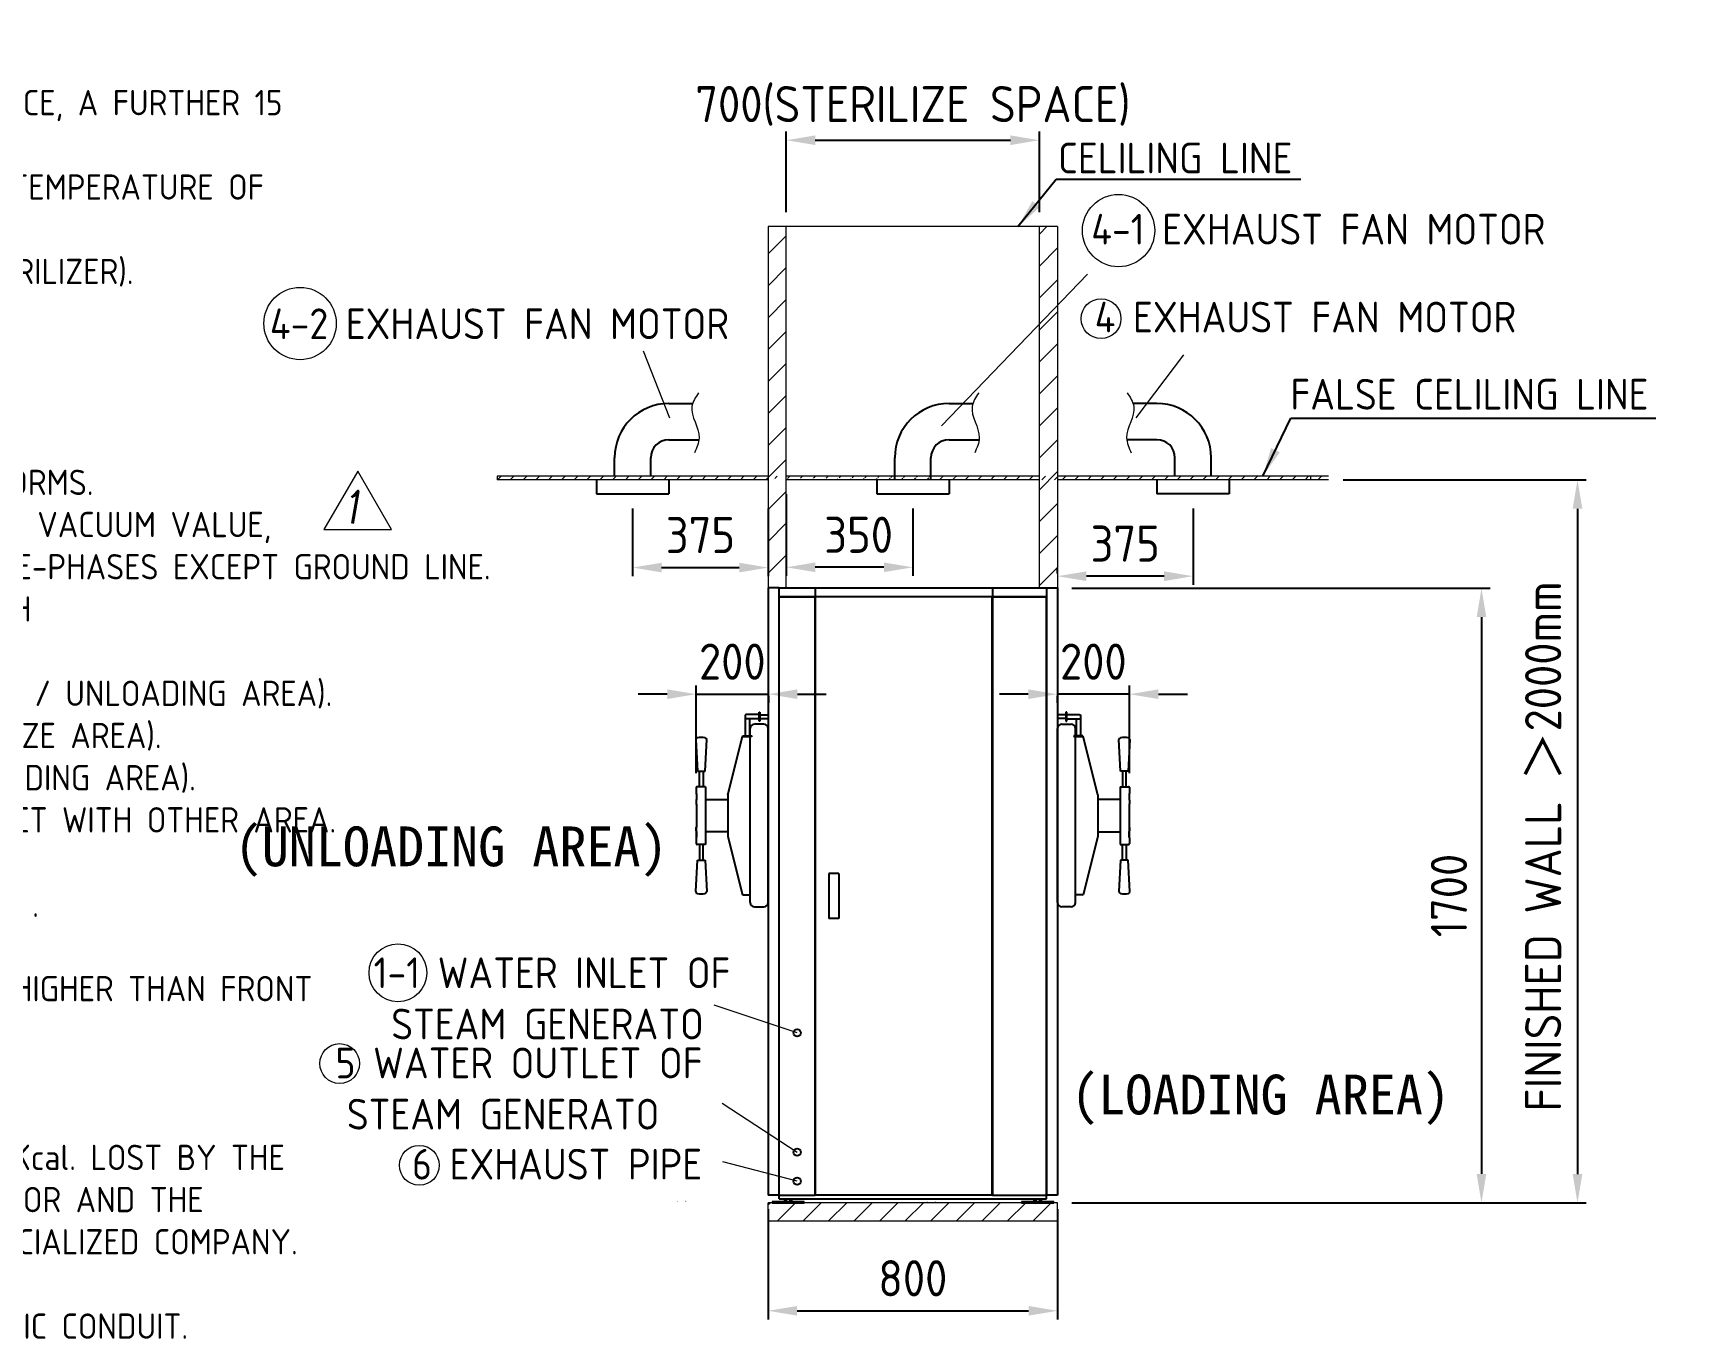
# Model space of a CAD drawing. Header units: millimetres. Extents: x -12618 to 28728, y 520 to 9790.
# Drawn here: x 19136 to 23718, y 2768 to 6377 of the extents above; entities that cross this region are included whole.
import ezdxf

# ---------------------------------------------------------------- set-up
doc = ezdxf.new("R2010")
doc.units = ezdxf.units.MM
doc.header["$MEASUREMENT"] = 0
doc.linetypes.add('HIDDEN', pattern=[9.525, 6.35, -3.175])
doc.layers.get('0').update_dxf_attribs({"lineweight": 25})
for name, color, linetype, lineweight in [('D', 3, 'Continuous', 13), ('F', 7, 'Continuous', 15), ('H', 2, 'HIDDEN', 15), ('S', 4, 'Continuous', 15), ('T', 4, 'Continuous', 15)]:
    doc.layers.add(name, color=color, linetype=linetype, lineweight=lineweight)
doc.styles.get("Standard").update_dxf_attribs({"font": 'KAIU.TTF'})
doc.styles.add('STU25', font='isocp2.shx')
doc.styles.add('Text', font='romans.shx', dxfattribs={"width": 0.8, "oblique": 10})
doc.dimstyles.new('STU25', dxfattribs={"dimscale": 40, "dimtxt": 2.5, "dimasz": 2, "dimexe": 0.6, "dimexo": 1, "dimgap": 1, "dimtad": 1, "dimdsep": 46, "dimtxsty": 'STU25', "dimcen": 2, "dimazin": 2, "dimtfac": 1, "dimtmove": 0, "dimatfit": 3, "dimfxl": 0, "dimtolj": 1, "dimtzin": 0, "dimarcsym": 0})
doc.dimstyles.new('STU25$7', dxfattribs={"dimscale": 40, "dimtxt": 2.5, "dimasz": 2, "dimexe": 1.25, "dimexo": 0.625, "dimgap": 1, "dimtad": 0, "dimdec": 4, "dimdsep": 46, "dimtxsty": 'STU25', "dimcen": 2.5, "dimazin": 2, "dimtfac": 1, "dimtdec": 4, "dimtmove": 0, "dimatfit": 3, "dimfxl": 0, "dimtolj": 1, "dimtzin": 0, "dimarcsym": 0})

# ---------------------------------------------------------------- blocks, each defined once
blk = doc.blocks.new('*D6')
at = {"layer": 'D', "color": 0, "linetype": 'Continuous', "lineweight": -2}
for p, q in [((20793.9, 5062.3), (20793.9, 4874.5)), ((21168.9, 5062.3), (21168.9, 4874.5)), ((20873.9, 4898.5), (21088.9, 4898.5))]:
    blk.add_line(p, q, dxfattribs=at)
at = {"layer": 'D', "color": 0}
for points in [[(20873.9, 4911.8), (20873.9, 4885.2), (20793.9, 4898.5)], [(21088.9, 4885.2), (21088.9, 4911.8), (21168.9, 4898.5)]]:
    blk.add_solid(points, dxfattribs=at)
at = {"layer": 'Defpoints', "color": 0}
for p in [(20793.9, 5102.3), (21168.9, 5102.3), (21168.9, 4898.5)]:
    blk.add_point(p, dxfattribs=at)
at = {"layer": 'D', "color": 0, "insert": (20981.4, 4988.5), "char_height": 100, "attachment_point": 5, "style": 'STU25'}
blk.add_mtext('\\A1;375', dxfattribs=at)
blk = doc.blocks.new('*D7')
at = {"layer": 'D', "color": 0, "linetype": 'Continuous', "lineweight": -2}
for p, q in [((22343.9, 5062.3), (22343.9, 4850.7)), ((21968.9, 4882.4), (21968.9, 4898.7)), ((22263.9, 4874.7), (22048.9, 4874.7))]:
    blk.add_line(p, q, dxfattribs=at)
at = {"layer": 'D', "color": 0}
for points in [[(22048.9, 4888), (22048.9, 4861.3), (21968.9, 4874.7)], [(22263.9, 4861.3), (22263.9, 4888), (22343.9, 4874.7)]]:
    blk.add_solid(points, dxfattribs=at)
at = {"layer": 'Defpoints', "color": 0}
for p in [(22343.9, 5102.3), (21968.9, 4874.7), (21968.9, 4842.4)]:
    blk.add_point(p, dxfattribs=at)
at = {"layer": 'D', "color": 0, "insert": (22156.4, 4964.7), "char_height": 100, "attachment_point": 5, "style": 'STU25'}
blk.add_mtext('\\A1;375', dxfattribs=at)
blk = doc.blocks.new('*D10')
at = {"layer": 'D', "color": 0, "lineweight": -2}
for p, q in [((21168.9, 3124.4), (21168.9, 2818.8)), ((21968.9, 3124.4), (21968.9, 2818.8)), ((21248.9, 2842.8), (21888.9, 2842.8))]:
    blk.add_line(p, q, dxfattribs=at)
at = {"layer": 'D', "color": 0}
for points in [[(21248.9, 2856.1), (21248.9, 2829.5), (21168.9, 2842.8)], [(21888.9, 2829.5), (21888.9, 2856.1), (21968.9, 2842.8)]]:
    blk.add_solid(points, dxfattribs=at)
at = {"layer": 'Defpoints', "color": 0}
for p in [(21168.9, 3164.4), (21968.9, 3164.4), (21968.9, 2842.8)]:
    blk.add_point(p, dxfattribs=at)
at = {"layer": 'D', "color": 0, "insert": (21568.9, 2932.8), "char_height": 100, "attachment_point": 5, "style": 'STU25'}
blk.add_mtext('\\A1;800', dxfattribs=at)
blk = doc.blocks.new('*D14')
at = {"layer": 'D', "color": 0, "lineweight": -2}
for p, q in [((21218.9, 5101.4), (21218.9, 4875.2)), ((21568.9, 5062.3), (21568.9, 4875.2)), ((21488.9, 4899.2), (21298.9, 4899.2))]:
    blk.add_line(p, q, dxfattribs=at)
at = {"layer": 'D', "color": 0}
for points in [[(21298.9, 4912.6), (21298.9, 4885.9), (21218.9, 4899.2)], [(21488.9, 4885.9), (21488.9, 4912.6), (21568.9, 4899.2)]]:
    blk.add_solid(points, dxfattribs=at)
at = {"layer": 'Defpoints', "color": 0}
for p in [(21218.9, 5141.4), (21568.9, 5102.3), (21218.9, 4899.2)]:
    blk.add_point(p, dxfattribs=at)
at = {"layer": 'D', "color": 0, "insert": (21418.9, 4989.2), "char_height": 100, "attachment_point": 5, "style": 'STU25'}
blk.add_mtext('\\A1;350', dxfattribs=at)
blk = doc.blocks.new('*D16')
at = {"layer": 'D', "color": 0, "lineweight": -2}
for p, q in [((22008.9, 4841.4), (23165.7, 4841.4)), ((23141.7, 4761.4), (23141.7, 3221.4)), ((22008.9, 3141.4), (23165.7, 3141.4))]:
    blk.add_line(p, q, dxfattribs=at)
at = {"layer": 'D', "color": 0}
for points in [[(23155, 4761.4), (23128.4, 4761.4), (23141.7, 4841.4)], [(23128.4, 3221.4), (23155, 3221.4), (23141.7, 3141.4)]]:
    blk.add_solid(points, dxfattribs=at)
at = {"layer": 'Defpoints', "color": 0}
for p in [(21968.9, 4841.4), (21968.9, 3141.4), (23141.7, 3141.4)]:
    blk.add_point(p, dxfattribs=at)
at = {"layer": 'D', "color": 0, "insert": (23051.7, 3991.4), "char_height": 100, "attachment_point": 5, "rotation": 90, "style": 'STU25'}
blk.add_mtext('\\A1;1700', dxfattribs=at)
blk = doc.blocks.new('*D17')
at = {"layer": 'D', "color": 0, "lineweight": -2}
for p, q in [((20889.6, 4548.3), (20809.6, 4548.3)), ((20969.6, 4329.9), (20969.6, 4572.3)), ((20969.6, 4548.3), (21169.6, 4548.3)), ((21169.6, 4543.4), (21169.6, 4524.3)), ((21249.6, 4548.3), (21329.6, 4548.3))]:
    blk.add_line(p, q, dxfattribs=at)
at = {"layer": 'D', "color": 0}
for points in [[(20889.6, 4534.9), (20889.6, 4561.6), (20969.6, 4548.3)], [(21249.6, 4561.6), (21249.6, 4534.9), (21169.6, 4548.3)]]:
    blk.add_solid(points, dxfattribs=at)
at = {"layer": 'Defpoints', "color": 0}
for p in [(21169.6, 4583.4), (21169.6, 4548.3), (20969.6, 4289.9)]:
    blk.add_point(p, dxfattribs=at)
at = {"layer": 'D', "color": 0, "insert": (21069.6, 4638.3), "char_height": 100, "attachment_point": 5, "style": 'STU25'}
blk.add_mtext('\\A1;200', dxfattribs=at)
blk = doc.blocks.new('*D18')
at = {"layer": 'D', "color": 0, "lineweight": -2}
for p, q in [((21888.3, 4548.3), (21808.3, 4548.3)), ((22168.2, 4548.3), (21968.3, 4548.3)), ((21968.3, 4543.4), (21968.3, 4524.3)), ((22168.2, 4329.9), (22168.2, 4572.3)), ((22248.2, 4548.3), (22328.2, 4548.3))]:
    blk.add_line(p, q, dxfattribs=at)
at = {"layer": 'D', "color": 0}
for points in [[(21888.3, 4534.9), (21888.3, 4561.6), (21968.3, 4548.3)], [(22248.2, 4561.6), (22248.2, 4534.9), (22168.2, 4548.3)]]:
    blk.add_solid(points, dxfattribs=at)
at = {"layer": 'Defpoints', "color": 0}
for p in [(21968.3, 4583.4), (21968.3, 4548.3), (22168.2, 4289.9)]:
    blk.add_point(p, dxfattribs=at)
at = {"layer": 'D', "color": 0, "insert": (22068.2, 4638.3), "char_height": 100, "attachment_point": 5, "style": 'STU25'}
blk.add_mtext('\\A1;200', dxfattribs=at)
blk = doc.blocks.new('F23')
for p, q in [((-4197.6, 3989.5), (-4197.6, 3933.5)), ((-4159.6, 3992.5), (-4194.6, 3992.5)), ((-4159.6, 3974), (-4159.6, 3999)), ((-4159.6, 3999), (-4157.6, 3999)), ((-4157.6, 3999), (-4157.6, 3974)), ((-4159.6, 3980.5), (-4197.6, 3980.5)), ((-4185.6, 3980.5), (-4185.6, 3933.5)), ((-4157.6, 3974), (-4159.6, 3974)), ((-4204.1, 3933.5), (-4179.1, 3933.5)), ((-4204.1, 3931.5), (-4204.1, 3933.5)), ((-4179.1, 3931.5), (-4204.1, 3931.5)), ((-4179.1, 3933.5), (-4179.1, 3931.5))]:
    blk.add_line(p, q)
blk.add_arc((-4194.6, 3989.5), 3, 90, 180)
blk = doc.blocks.new('*D21')
at = {"layer": 'D', "color": 0, "lineweight": -2}
for p, q in [((22758.9, 5141.4), (23431.3, 5141.4)), ((23407.3, 5061.4), (23407.3, 3221.2)), ((22008.9, 3141.2), (23431.3, 3141.2))]:
    blk.add_line(p, q, dxfattribs=at)
at = {"layer": 'D', "color": 0}
for points in [[(23420.6, 5061.4), (23393.9, 5061.4), (23407.3, 5141.4)], [(23393.9, 3221.2), (23420.6, 3221.2), (23407.3, 3141.2)]]:
    blk.add_solid(points, dxfattribs=at)
at = {"layer": 'Defpoints', "color": 0}
for p in [(22718.9, 5141.4), (21968.9, 3141.2), (23407.3, 3141.2)]:
    blk.add_point(p, dxfattribs=at)
at = {"layer": 'D', "color": 0, "insert": (23262.2, 3393.9), "char_height": 100, "attachment_point": 1, "rotation": 90, "style": 'STU25'}
blk.add_mtext('\\A1;{\\Fisocp2.shx;FINISHED WALL \\f新細明體|b0|i0|c136|p16;＞\\Fisocp2.shx;2000mm}', dxfattribs=at)
blk = doc.blocks.new('*D24')
at = {"layer": 'D', "color": 0, "lineweight": -2}
for p, q in [((21218.9, 5881.4), (21218.9, 6104.5)), ((21918.9, 5881.4), (21918.9, 6104.5)), ((21298.9, 6080.5), (21838.9, 6080.5))]:
    blk.add_line(p, q, dxfattribs=at)
at = {"layer": 'D', "color": 0}
for points in [[(21298.9, 6093.8), (21298.9, 6067.1), (21218.9, 6080.5)], [(21838.9, 6067.1), (21838.9, 6093.8), (21918.9, 6080.5)]]:
    blk.add_solid(points, dxfattribs=at)
at = {"layer": 'Defpoints', "color": 0}
for p in [(21918.9, 6080.5), (21218.9, 5841.4), (21918.9, 5841.4)]:
    blk.add_point(p, dxfattribs=at)
at = {"layer": 'D', "color": 0, "insert": (21568.9, 6175.5), "char_height": 100, "attachment_point": 5, "style": 'STU25'}
blk.add_mtext('\\A1;{\\Fisocp2.shx;700(STERILIZE SPACE)}', dxfattribs=at)

msp = doc.modelspace()

# ---------------------------------------------------------------- hatches: boundary and pattern name
at = {"linetype": 'Continuous'}
for points in [[(20916.347, 3144.446), (20919.243, 3147.342), (20919.243, 3144.446)], [(20940.028, 3144.446), (20942.924, 3144.446), (20940.028, 3147.342)], [(21606.347, 3144.446), (21609.243, 3147.342), (21609.243, 3144.446)], [(21630.028, 3144.446), (21632.924, 3144.446), (21630.028, 3147.342)]]:
    msp.add_hatch(color=256, dxfattribs=at).paths.add_polyline_path(points)
at = {"layer": 'H', "ltscale": 5}
h = msp.add_hatch(dxfattribs=at)
h.set_pattern_fill('ANSI31', color=256, scale=500, style=0)
h.set_pattern_definition([(45, (239429.81, 23474.216), (-44.194174, 44.194174), [])])
h.paths.add_polyline_path([(21218.901, 5841.446), (21168.901, 5841.446), (21168.901, 4842.446), (21218.901, 4842.446)])
h = msp.add_hatch(dxfattribs=at)
h.set_pattern_fill('ANSI31', color=256, scale=500, style=0)
h.set_pattern_definition([(45, (239329.81, 23474.216), (-44.194174, 44.194174), [])])
h.paths.add_polyline_path([(21968.901, 5841.446), (21918.901, 5841.446), (21918.901, 4842.446), (21968.901, 4842.446)])
at = {"layer": 'H'}
h = msp.add_hatch(dxfattribs=at)
h.set_pattern_fill('ANSI31', color=256, scale=200, style=0)
h.set_pattern_definition([(45, (239429.81, 23474.216), (-17.6776695, 17.6776695), [])])
h.paths.add_polyline_path([(21168.901, 5151.446), (20418.901, 5151.446), (20418.901, 5141.446), (21168.901, 5141.446)])
h = msp.add_hatch(dxfattribs=at)
h.set_pattern_fill('ANSI31', color=256, scale=200, style=0)
h.set_pattern_definition([(45, (239379.81, 23474.216), (-17.6776695, 17.6776695), [])])
edge = h.paths.add_edge_path()
edge.add_line((21968.901, 5141.446), (21968.901, 5151.446))
edge.add_line((21168.901, 5144.716), (21168.901, 5151.446))
edge.add_line((21968.901, 5151.446), (21168.901, 5151.446))
edge.add_line((21968.901, 5141.446), (21168.901, 5141.446))
h = msp.add_hatch(dxfattribs=at)
h.set_pattern_fill('ANSI31', color=256, scale=200, style=0)
h.set_pattern_definition([(45, (239329.81, 23474.216), (-17.6776695, 17.6776695), [])])
h.paths.add_polyline_path([(21968.901, 5151.446), (22718.901, 5151.446), (22718.901, 5141.446), (21968.901, 5141.446)])
at = {"layer": 'H', "ltscale": 5}
h = msp.add_hatch(dxfattribs=at)
h.set_pattern_fill('ANSI31', color=256, scale=400, style=0)
h.set_pattern_definition([(45, (239260.5, 11429.52), (-35.355339, 35.355339), [])])
h.paths.add_polyline_path([(21968.901, 3091.446), (21968.901, 3141.446), (21168.901, 3141.446), (21168.901, 3091.446)])

# ---------------------------------------------------------------- linework, layer by layer
at = {"linetype": 'Continuous'}
for p, q in [((20893.901, 5352.194), (20959.821, 5352.194)), ((21668.901, 5352.194), (21734.821, 5352.194)), ((22243.901, 5352.194), (22177.981, 5352.194)), ((20893.901, 5252.194), (20977.195, 5252.194)), ((21668.901, 5252.194), (21752.195, 5252.194)), ((22243.901, 5252.194), (22160.606, 5252.194)), ((20743.901, 5151.446), (20743.901, 5202.194)), ((20843.901, 5151.446), (20843.901, 5202.194)), ((21518.901, 5141.446), (21518.901, 5202.194)), ((21618.901, 5141.446), (21618.901, 5202.194)), ((22293.901, 5151.446), (22293.901, 5202.194)), ((22393.901, 5151.446), (22393.901, 5202.194)), ((20693.901, 5141.446), (20693.901, 5102.302)), ((20893.901, 5141.446), (20893.901, 5102.302)), ((21468.901, 5141.446), (21468.901, 5102.302)), ((21668.901, 5141.446), (21668.901, 5102.302)), ((22243.901, 5141.446), (22243.901, 5102.302)), ((22443.901, 5141.446), (22443.901, 5102.302)), ((20693.901, 5102.302), (20893.901, 5102.302)), ((21468.901, 5102.302), (21668.901, 5102.302)), ((22443.901, 5102.302), (22243.901, 5102.302)), ((20968.817, 4422.683), (20973.317, 4335.683)), ((20994.317, 4335.683), (20998.817, 4422.683)), ((22143.485, 4335.683), (22138.985, 4422.683)), ((22168.985, 4422.683), (22164.485, 4335.683)), ((20973.317, 4335.683), (20994.317, 4335.683)), ((20979.067, 4292.446), (20979.067, 4335.683)), ((20988.567, 4335.683), (20988.567, 4292.446)), ((22164.485, 4335.683), (22143.485, 4335.683)), ((22149.235, 4335.683), (22149.235, 4292.446)), ((22158.735, 4292.446), (22158.735, 4335.683)), ((20995.567, 4257.446), (21056.901, 4257.446)), ((22142.235, 4257.446), (22080.901, 4257.446)), ((20979.067, 4132.446), (20979.067, 4089.208)), ((20988.567, 4089.208), (20988.567, 4132.446)), ((21056.901, 4167.446), (20995.567, 4167.446)), ((22080.901, 4167.446), (22142.235, 4167.446)), ((22149.235, 4089.208), (22149.235, 4132.446)), ((22158.735, 4132.446), (22158.735, 4089.208)), ((20968.817, 4002.208), (20973.317, 4089.208)), ((20973.317, 4089.208), (20994.317, 4089.208)), ((20994.317, 4089.208), (20998.817, 4002.208)), ((22143.485, 4089.208), (22138.985, 4002.208)), ((22164.485, 4089.208), (22143.485, 4089.208)), ((22168.985, 4002.208), (22164.485, 4089.208)), ((21179.401, 3144.446), (21179.401, 3141.446)), ((21268.401, 3144.446), (21179.401, 3144.446)), ((21179.401, 3141.446), (21268.401, 3141.446)), ((21213.508, 3152.446), (21213.508, 3144.446)), ((21218.705, 3152.446), (21218.705, 3144.446)), ((21229.097, 3152.446), (21229.097, 3144.446)), ((21234.293, 3144.446), (21234.293, 3152.446)), ((21237.189, 3144.446), (21234.293, 3147.342)), ((21268.401, 3141.446), (21268.401, 3144.446)), ((21869.401, 3144.446), (21869.401, 3141.446)), ((21958.401, 3144.446), (21869.401, 3144.446)), ((21869.401, 3141.446), (21958.401, 3141.446)), ((21903.508, 3152.446), (21903.508, 3144.446)), ((21908.705, 3152.446), (21908.705, 3144.446)), ((21919.097, 3152.446), (21919.097, 3144.446)), ((21924.293, 3144.446), (21924.293, 3152.446)), ((21927.189, 3144.446), (21924.293, 3147.342)), ((21958.401, 3141.446), (21958.401, 3144.446))]:
    msp.add_line(p, q, dxfattribs=at)
for p, q in [((21198.901, 4842.446), (21168.901, 4842.446)), ((21168.901, 4842.446), (21168.901, 3162.446)), ((21198.901, 4817.446), (21198.901, 4842.446)), ((21198.901, 4842.446), (21298.901, 4842.446)), ((21938.901, 4817.446), (21198.901, 4817.446)), ((21198.901, 3162.446), (21198.901, 4817.446)), ((21198.901, 4817.446), (21298.901, 4817.446)), ((21298.901, 4842.446), (21298.901, 4817.446)), ((21298.901, 4842.446), (21788.901, 4842.446)), ((21298.901, 3162.446), (21298.901, 4817.446)), ((21299.901, 3162.446), (21299.901, 4817.446)), ((21787.901, 4817.446), (21299.901, 4817.446)), ((21787.901, 3162.446), (21787.901, 4817.446)), ((21788.901, 4842.446), (21788.901, 4817.446)), ((21788.901, 4842.446), (21938.901, 4842.446)), ((21788.901, 4817.446), (21788.901, 3162.446)), ((21788.901, 4817.446), (21938.901, 4817.446)), ((21938.901, 4842.446), (21938.901, 4817.446)), ((21938.901, 4842.446), (21968.901, 4842.446)), ((21938.901, 3152.446), (21938.901, 4817.446)), ((21938.901, 4817.446), (21938.901, 3162.446)), ((21968.901, 4842.446), (21968.901, 3162.446)), ((21145.401, 4491.446), (21168.901, 4491.446)), ((21992.401, 4491.446), (21968.901, 4491.446)), ((21118.901, 3971.946), (21118.901, 4452.946)), ((21156.901, 4464.946), (21130.901, 4464.946)), ((21145.401, 4481.446), (21168.901, 4481.446)), ((21168.901, 3971.946), (21168.901, 4452.946)), ((21992.401, 4481.446), (21968.901, 4481.446)), ((21968.901, 3971.946), (21968.901, 4452.946)), ((21980.901, 4464.946), (22006.901, 4464.946)), ((22018.901, 3971.946), (22018.901, 4452.946)), ((21056.901, 4269.946), (21097.739, 4431.446)), ((21098.901, 4431.144), (21097.739, 4431.446)), ((21098.901, 4431.446), (21118.901, 4431.446)), ((22038.901, 4431.446), (22018.901, 4431.446)), ((22038.901, 4431.144), (22040.062, 4431.446)), ((22080.901, 4269.946), (22040.062, 4431.446)), ((20969.567, 4289.946), (20969.567, 4273.446)), ((20970.567, 4272.446), (20970.567, 4255.946)), ((20995.567, 4292.446), (20972.067, 4292.446)), ((20995.567, 4292.446), (20995.567, 4132.446)), ((21056.901, 4269.946), (21056.901, 4154.946)), ((22080.901, 4269.946), (22080.901, 4154.946)), ((22142.235, 4292.446), (22142.235, 4132.446)), ((22142.235, 4292.446), (22165.735, 4292.446)), ((22167.235, 4272.446), (22167.235, 4255.946)), ((22168.235, 4289.946), (22168.235, 4273.446)), ((20969.567, 4254.946), (20969.567, 4244.946)), ((20970.567, 4243.946), (20970.567, 4180.946)), ((22167.235, 4243.946), (22167.235, 4180.946)), ((22168.235, 4254.946), (22168.235, 4244.946)), ((20969.567, 4169.946), (20969.567, 4179.946)), ((20969.567, 4179.946), (20969.567, 4169.946)), ((22168.235, 4179.946), (22168.235, 4169.946)), ((22168.235, 4169.946), (22168.235, 4179.946)), ((20969.567, 4151.446), (20969.567, 4134.946)), ((20970.567, 4168.946), (20970.567, 4152.446)), ((20970.567, 4152.446), (20970.567, 4168.946)), ((20995.567, 4132.446), (20972.067, 4132.446)), ((21056.901, 4154.946), (21097.739, 3993.446)), ((22080.901, 4154.946), (22040.062, 3993.446)), ((22142.235, 4132.446), (22165.735, 4132.446)), ((22167.235, 4152.446), (22167.235, 4168.946)), ((22167.235, 4168.946), (22167.235, 4152.446)), ((22168.235, 4151.446), (22168.235, 4134.946)), ((21363.901, 4052.446), (21336.901, 4052.446)), ((21336.901, 4052.446), (21336.901, 3927.446)), ((21363.901, 4052.446), (21363.901, 3927.446)), ((21098.901, 3993.748), (21097.739, 3993.446)), ((21098.901, 3993.446), (21118.901, 3993.446)), ((22038.901, 3993.446), (22018.901, 3993.446)), ((22038.901, 3993.748), (22040.062, 3993.446)), ((21130.901, 3959.946), (21156.901, 3959.946)), ((22006.901, 3959.946), (21980.901, 3959.946)), ((21363.901, 3927.446), (21336.901, 3927.446)), ((21198.901, 3162.446), (21168.901, 3162.446)), ((21198.901, 3152.446), (21198.901, 3162.446)), ((21198.901, 3162.446), (21298.901, 3162.446)), ((21787.901, 3162.446), (21299.901, 3162.446)), ((21788.901, 3162.446), (21938.901, 3162.446)), ((21968.901, 3162.446), (21938.901, 3162.446)), ((21198.901, 3152.446), (21938.901, 3152.446)), ((21198.901, 3152.446), (21203.901, 3152.446))]:
    msp.add_line(p, q)
for centre in [(21248.901, 3611.446), (21248.901, 3281.446), (21248.901, 3201.446)]:
    msp.add_circle(centre, 10)
for centre, radius, start, end in [((20893.901, 5202.194), 150, 90, 180), ((21668.901, 5202.194), 150, 90, 180), ((22243.901, 5202.194), 150, 0, 90), ((20893.901, 5202.194), 50, 90, 180), ((21668.901, 5202.194), 50, 90, 180), ((22243.901, 5202.194), 50, 0, 90), ((20973.823, 4422.683), 5.007, 101.352885, 185.921872), ((20983.817, 4372.911), 55.773, 78.647115, 101.352885), ((20993.81, 4422.683), 5.007, 0, 78.647115), ((22143.992, 4422.683), 5.007, 101.352885, 180), ((22153.985, 4372.911), 55.773, 78.647115, 101.352885), ((22163.978, 4422.683), 5.007, 354.078128, 78.647115), ((20973.823, 4002.208), 5.007, 174.078128, 258.647115), ((20983.817, 4051.981), 55.773, 258.647115, 281.352885), ((20993.81, 4002.208), 5.007, 281.352885, 360), ((22143.992, 4002.208), 5.007, 180, 258.647115), ((22153.985, 4051.981), 55.773, 258.647115, 281.352885), ((22163.978, 4002.208), 5.007, 281.352885, 5.921872)]:
    msp.add_arc(centre, radius, start, end, dxfattribs=at)
for centre, radius, start, end in [((21130.901, 4452.946), 12, 90, 180), ((21156.901, 4452.946), 12, 0, 90), ((21980.901, 4452.946), 12, 90, 180), ((22006.901, 4452.946), 12, 0, 90), ((20972.067, 4289.946), 2.5, 90, 180), ((20970.567, 4273.446), 1, 180, 270), ((22165.735, 4289.946), 2.5, 0, 90), ((22167.235, 4273.446), 1, 270, 0), ((20970.567, 4254.946), 1, 90, 180), ((20970.567, 4244.946), 1, 180, 270), ((22167.235, 4254.946), 1, 0, 90), ((22167.235, 4244.946), 1, 270, 0), ((20970.567, 4179.946), 1, 90, 180), ((20970.567, 4169.946), 1, 180, 270), ((22167.235, 4179.946), 1, 0, 90), ((22167.235, 4169.946), 1, 270, 0), ((20970.567, 4151.446), 1, 90, 180), ((20972.067, 4134.946), 2.5, 180, 270), ((22165.735, 4134.946), 2.5, 270, 0), ((22167.235, 4151.446), 1, 0, 90), ((21130.901, 3971.946), 12, 180, 270), ((21156.901, 3971.946), 12, 270, 0), ((21980.901, 3971.946), 12, 180, 270), ((22006.901, 3971.946), 12, 270, 0)]:
    msp.add_arc(centre, radius, start, end)
at = {"layer": 'D', "linetype": 'Continuous'}
for p, q in [((21648.027, 5290.16), (22052.08, 5710.028)), ((22186.693, 5313.07), (22318.847, 5486.465))]:
    msp.add_line(p, q, dxfattribs=at)
at = {"layer": 'D'}
for p, q in [((20896.612, 5311.611), (20823.883, 5497.408)), ((21248.901, 3611.446), (21019.831, 3688.385)), ((21041.76, 3417.272), (21248.901, 3281.446)), ((21248.901, 3201.446), (21043.772, 3254.747))]:
    msp.add_line(p, q, dxfattribs=at)
for centre, radius in [((22137.916, 5830.548), 100), ((19874.079, 5573.533), 100), ((22089.451, 5586.927), 55), ((20144.79, 3777.754), 80), ((19983.532, 3526.742), 55), ((20203.916, 3245.33), 55)]:
    msp.add_circle(centre, radius, dxfattribs=at)
for points in [[(20976.135, 5381.771), (20957.873, 5343.866), (20977.54, 5257.529), (20964.897, 5215.412)], [(21751.135, 5381.771), (21732.873, 5343.866), (21752.54, 5257.529), (21739.897, 5215.412)], [(22161.666, 5381.771), (22179.928, 5343.866), (22160.261, 5257.529), (22172.904, 5215.412)]]:
    msp.add_spline(points, degree=3, dxfattribs=at)
at = {"layer": 'F', "color": 7}
msp.add_lwpolyline([(20033.606, 5165.559), (19940.115, 5003.628), (20127.097, 5003.628)], close=True, dxfattribs=at)
at = {"layer": 'S', "linetype": 'Continuous'}
for p, q in [((21968.901, 5841.446), (21168.901, 5841.446)), ((21168.901, 5841.446), (21168.901, 4842.446)), ((21218.901, 4842.446), (21218.901, 5841.446)), ((21918.901, 4842.446), (21918.901, 5841.446)), ((21968.901, 5841.446), (21968.901, 4842.446)), ((21168.901, 5151.446), (20418.901, 5151.446)), ((21168.901, 5141.446), (20418.901, 5141.446)), ((21918.901, 5151.446), (21218.901, 5151.446)), ((21918.901, 5141.446), (21218.901, 5141.446)), ((22718.901, 5151.446), (21968.901, 5151.446)), ((22718.901, 5141.446), (21968.901, 5141.446)), ((21168.901, 3091.446), (21968.901, 3091.446))]:
    msp.add_line(p, q, dxfattribs=at)
at = {"layer": 'S'}
for p, q in [((20418.901, 5151.446), (20418.901, 5141.446)), ((22668.901, 5151.446), (22668.901, 5141.446)), ((21168.901, 3091.446), (21168.901, 3141.446)), ((21968.901, 3141.446), (21168.901, 3141.446)), ((21968.901, 3091.446), (21968.901, 3141.446))]:
    msp.add_line(p, q, dxfattribs=at)

# ---------------------------------------------------------------- block references
msp.add_blockref('F23', (25303.034, 499.915))
at = {"xscale": -1}
msp.add_blockref('F23', (17834.767, 499.915), dxfattribs=at)

# ---------------------------------------------------------------- texts
at = {"layer": 'D', "color": 11, "attachment_point": 1, "style": 'STU25'}
for s, insert, char_height in [('{\\A1;}\\P{\\A1;     THIS DRAWING GIVES THE BASIC INSTRUCTIONS FOR PROVIDING THE SUPPLY SERVICES }\\P{\\A1;AND}{\\A1;\\F????; }{\\A1;\\Fisocp2.shx;ENVIRONMENT THAT GUARANTEES THE PROPER FUNCTIONNING OF THE PRODUCTS FROM }\\P{\\A1;\\Fisocp2.shx;THIS COMPANY. THE PURCHASER, AND THE PURCHARSER\'S INSTALLERS SHALL PROVIDE THE }\\P{\\A1;\\Fisocp2.shx;SUPPLY LlNES NECESSARY FOR EACH PRODUCT IN ACCORDANCE WITH ESTABLlSHED }\\P{\\A1;\\Fisocp2.shx;APPLlCABLE NORMS AND REGULATIONS. THE COMPANY DECLlNES ALL RESPONSABILlTY FOR }\\P{\\A1;\\Fisocp2.shx;FAILURE TO COMPLY WITH SUCH LAWS AND REGULATIONS}{\\A1;\\F????;.}\\P{\\A1;\\F????;}\\P{\\A1;\\F????;}\\P{\\A1;\\F????;}\\P{\\A1;\\Fisocp2.shx;THIS COMPANY RESERVES THE RIGHT TO MODIFY THIS DRAWING ACCORDING TO THE }\\P{\\A1;\\Fisocp2.shx;TECHNICAL DEVELOPMENT OF THE EQUIPMENT.}\\P{\\A1;\\Fisocp2.shx;}\\P{\\A1;\\Fisocp2.shx;A. AIR INTAKE FREE OF IMPURITIES ∅ }{\\A1;\\fISOCP2|b0|i1|c0|p2;1}{\\A1;\\Fisocp2.shx;/4"}{\\A1;\\fISOCP2|b0|i1|c0|p2;, }{\\A1;\\Fisocp2.shx;FILTERED AND REGULATED AT A PRESSURE OF }\\P{\\A1;\\Fisocp2.shx;6-7 bar, FLOW OF 0.0083 Nm{\\A1;\\Fisocp2.shx;\\S3^ ;}/min, APROX. CYCLE CONSUMPTION 0.005 Nm{\\A1;\\Fisocp2.shx;\\S3^ ;}/min, PLACED THE }\\P{\\A1;\\Fisocp2.shx;WALL WITH BUILT-IN AND ACCESSIBLE KEY.}\\P{\\A1;\\Fisocp2.shx;NOTE:}\\P{\\A1;\\F????; }{\\A1;\\Fisocp2.shx;THIS INTAKE WILL BE PROVIDED ONLY IF THE CUSTOMER HAS AIR NETWORK}{\\A1;\\fArial|b0|i0|c0|p34;.}\\P{\\A1;\\Fisocp2.shx;1.COLD TREATEDWATER INTAKE OF ∅1/2"G, SUPPLIED AT TEMPERATURE OF 25°C, CONSUMPTION }\\P{\\A1;\\F????; }{\\A1;\\Fisocp2.shx;PER 13L/CYC, PRESSURE OF WATER 0.5}{\\A1;\\f細明體|b0|i0|c136|p49;~}{\\A1;\\Fisocp2.shx;10 bar}{\\A1;\\f標楷體|b0|i0|c136|p65;、}{\\A1;\\Fisocp2.shx;HARDNESS OF WATER}{\\A1;\\f標楷體|b0|i0|c136|p65;≦}{\\A1;\\Fisocp2.shx;0.2°fH(0.02mmol/L)}{\\A1;\\f標楷體|b0|i0|c136|p65;，}\\P{\\A1;\\Fisocp2.shx; pH 5}{\\A1;\\f細明體|b0|i0|c136|p49;~}{\\A1;\\Fisocp2.shx;7AND WITH CONDUCTIVITY }{\\A1;\\f標楷體|b0|i0|c136|p65;≦}{\\A1;\\Fisocp2.shx;15}{\\A1;\\f新細明體|b0|i0|c136|p16;μ}{\\A1;\\Fisocp2.shx;S/cm , PLACED THE WALL WITH BUILT-IN AND ACCESSIBLE KEY.}\\P{\\A1;\\Fisocp2.shx;}\\P{\\A1;\\Fisocp2.shx;NOTE:}\\P{\\A1;\\Fisocp2.shx; EACH TIME THE STEAM GENERATOR IS EMPTIED FOR CLEANING OR MAINTENANCE, A FURTHER 15 }\\P{\\A1;\\F???; }{\\A1;\\Fisocp2.shx;LITER OF WATER ARE NEEDED TO FILL IT UP AGAIN.}\\P{\\A1;\\Fisocp2.shx;2. DRAINAGE PIPE ∅}{\\A1;\\f標楷體|b0|i0|c136|p65;≧}{\\A1;\\Fisocp2.shx;1" METALLIC PIPE, CORROSION RESISTANCE 2"G. AND A TEMPERATURE OF }\\P{\\A1;\\F???; }{\\A1;\\Fisocp2.shx;100°C ABOVE.}\\P{\\A1;\\Fisocp2.shx;3.ELECTRIC INTAKE,7kW,WIRE 4 m}{\\A1;\\F???; }{\\A1;\\Fisocp2.shx;LONG. (GENERAL POWER SUPPLY TO THE STERILIZER).}\\P{\\A1;\\Fisocp2.shx;}\\P{\\A1;\\Fisocp2.shx;}\\P{\\A1;\\Fisocp2.shx;}\\P{\\A1;\\Fisocp2.shx;}\\P{\\A1;\\Fisocp2.shx;NOTE:POWER INPUT MUST BE INSTALLED ACCORDING TO LOCAL APPLICABLE NORMS.}\\P{\\A1;NOTE: ONCE THERE EXISTS REVERSING OF FAN BLADES THAT WILL CAUSED NO VACUUM VALUE, }\\P{\\A1;TURN OFF THE MAIN POWER AND THEN SWITCH ANY TWO LINES OF THE THREE-PHASES EXCEPT GROUND LINE. }\\P{\\A1;YOU MAY HAVE TO REPEAT THIS SWITCHING STEPS FOR TWO TIMES TO MATCH }\\P{\\A1;WITH THE CORRECT ROTATING DIRECTION AS SHOWN ON THE PUMP. }\\P{\\A1;\\Fisocp2.shx;4. CEILING MOUNTED AIR EXTRACTION WITH GRILLE DRAW 200 Kcal/h (LOADING / UNLOADING AREA).}\\P{\\A1;\\Fisocp2.shx;4-1 CEILING MOUNTED AIR EXTRACTION WITH GRILLE DRAW 400 Kcal/h (STERILIZE AREA).}\\P{\\A1;\\Fisocp2.shx;4-2. CEILING MOUNTED AIR EXTRACTION WITH GRILLE DRAW 200 Kcal/h (UNLOADING AREA).}\\P{\\A1;\\Fisocp2.shx;NOTE:(UNLOADING AREA)VENTILATE SHALL INDIVIDUAL INSTALL,CANNOT CONNECT WITH OTHER AREA.}\\P{\\A1;\\Fisocp2.shx;}\\P{\\A1;\\Fisocp2.shx;5. A CHECK VALVE SHALL BE FITTED AS INDICATED IN THE DRAWING (6)AND(5) .}\\P{\\A1;\\Fisocp2.shx;}\\P{\\A1;\\Fisocp2.shx;B. THE EQUIPMENT SHALL BE ADJUST TO A ANGLE OF 1°}{\\A1;\\f細明體|b0|i0|c136|p49;~}{\\A1;\\Fisocp2.shx;2° WITH REAR SITE HIGHER THAN FRONT }\\P{\\A1;\\F???; }{\\A1;\\Fisocp2.shx;SITE FOR THE PROPER OPERATION OF DRY AND DRAINAGE}{\\A1;\\fArial|b0|i0|c0|p34;.}\\P{\\A1;\\Fisocp2.shx;IMPORTANT}{\\A1;\\f標楷體|b0|i0|c136|p65;：}{\\A1;\\Fisocp2.shx;ENVIRONMENT CONDITIONS IN THE STERILE AREA:}\\P{\\A1;\\Fisocp2.shx;-}{\\A1;\\F???; }{\\A1;\\Fisocp2.shx;THE STERILE AREA TEMPERATURE MUST BE }{\\A1;\\f標楷體|b0|i0|c136|p65;≦}{\\A1;\\Fisocp2.shx; 40°C }{\\A1;\\f標楷體|b0|i0|c136|p65;；}{\\A1;\\Fisocp2.shx;HUMIDITY }{\\A1;\\f標楷體|b0|i0|c136|p65;≦}{\\A1;\\Fisocp2.shx; 85%RH}\\P{\\A1;\\Fisocp2.shx;-}{\\A1;\\F???; }{\\A1;\\Fisocp2.shx;TO KEEP THESE CONDITIONS IN THE STERILE AREA AND DEPENDING ON THE Kcal. LOST BY THE }\\P{\\A1;\\F???;  }{\\A1;\\Fisocp2.shx;EQUIPMENT INDICATED IN THE ITEMS 4}{\\A1;\\f標楷體|b0|i0|c136|p65;~}{\\A1;\\Fisocp2.shx;4-2, WE SUGGEST THAT THE EXTRACTOR AND THE }\\P{\\A1;\\F???;  }{\\A1;\\Fisocp2.shx;DIAMETER OF THE EXTRACTION TUBE ARE CALCULATED AND MADE BY A SPECIALIZED COMPANY.}\\P{\\A1;\\Fisocp2.shx;ATTENTION:}\\P{\\A1;\\f標楷體|b0|i0|c136|p65;- }{\\A1;\\Fisocp2.shx;THE ELECTRIC WIRES TO THE STERILIZER SHOULD BE DRIVEN BY AN HERMETIC CONDUIT.  }\\P{\\A1;\\f標楷體|b0|i0|c136|p65;- }{\\A1;\\Fisocp2.shx;THE INDICATED AIR EXTRACTION IS ONLY TO DISSIPATE THE HEAT OF THE MACHINE AND MUST }\\P{\\A1;\\F???;  }{\\A1;\\Fisocp2.shx;BE INDEPENDENT OF THE CLIMATE CONTROL SYSTEM OF THE ZONE.}\\P{\\A1;\\f標楷體|b0|i0|c136|p65;- }{\\A1;\\Fisocp2.shx;CHAMBER DIMENSIONS: ∅400x800 mm}\\P{\\A1;\\Fisocp2.shx;- DEVICE OUTSIDE DIMENSIONS: W800mmxH1700mmxD800mm}\\P{\\A1;\\Fisocp2.shx;- ALL THE OUTLETS POWER INPUT MUST BE INSTALLED ACCORDING TO LOCAL APPLICABLE NORMS.}\\P{\\A1;\\Fisocp2.shx;- IF THERE IS NO FALSE CEILING, THE AIR EXTRACTION, MUST BE INSTALLED IN THE WALL, AND }\\P{\\A1;\\F???;  }{\\A1;\\Fisocp2.shx;HAVE THE SAME CAPACITY AS THOSE OF THE FALSE CEILING, SO THE AIR CAN BE CARRIED }\\P{\\A1;\\F???;  }{\\A1;\\Fisocp2.shx;OUTSIDE OF THE BUILDING.  IT ALSO NEEDS TO BE EQUIPPED WITH A GRILLE.}\\P{\\A1;\\f標楷體|b0|i0|c136|p65;- }{\\A1;\\Fisocp2.shx;THE INSTALLATION UP TO THE MACHINE AS WELL AS THE SUPPLY OF ACCESSIBLE KEY LL}\\P{\\A1;\\F???;  }{\\A1;\\Fisocp2.shx;ACCORDING TO THE SPECIFICATIONS INDICATED IN THE DRAWING, ARE CHARGEABLE TO THE }\\P{\\A1;\\F???;  }{\\A1;\\Fisocp2.shx;PURCHASERS.}{\\A1;\\fArial|b0|i0|c0|p34; }\\P{\\A1;\\f標楷體|b0|i0|c136|p65;- }{\\A1;\\Fisocp2.shx;IF THERE IS ANY KIND OF PROBLEM DURING INSTALLATION FOR THE VARIOUS INTAKES NOT }\\P{\\A1;\\F???;  }{\\A1;\\Fisocp2.shx;INDICATED IN THE DRAWING, PLEASE CONTACT OUR TECHNICAL SERVICE DEPT. FOR FURTHER }\\P{\\A1;\\F???;  }{\\A1;\\Fisocp2.shx;ASSISTANCE.}\\P{\\A1;\\f標楷體|b0|i0|c136|p65;- }{\\A1;\\Fisocp2.shx;THE MEASUREMENTS OF THIS DRAWING ARE CONSIDERING FINISHED WALLS.}\\P{\\A1;\\f標楷體|b0|i0|c136|p65;- }{\\A1;\\Fisocp2.shx;THE SPACES OF MAINTENANCE MUST BE SUFFICIENTLY ILLUMINATED.}', (15936.931, 8952.286), 70), ('{\\C3;4-1 EXHAUST FAN MOTOR}', (22062.31, 5876.873), 85), ('{\\C3;4-2 EXHAUST FAN MOTOR}', (19790.442, 5615.255), 85), ('{\\C3;4 EXHAUST FAN MOTOR}', (22071.881, 5633.769), 85), ('{\\C3;1-1 WATER INLET OF \\P STEAM GENERATO}', (20077.604, 3820.27), 85), ('{\\C3;5 WATER OUTLET OF \\P\\f????|b0|i0|c0|p54; \\Fisocp2.shx;STEAM GENERATO}', (19971.893, 3570.811), 85), ('{\\C3;6 EXHAUST PIPE}', (20183.551, 3290.822), 85)]:
    msp.add_mtext(s, dxfattribs=dict(at, insert=insert, char_height=char_height))
at = {"layer": 'D', "color": 11, "attachment_point": 1}
for s, insert, char_height in [('{\\Fisocp.shx;\\C3;CELILING LINE}', (21970.544, 6073.797), 85), ('{\\Fisocp2.shx;\\C3;FALSE CELILING LINE}', (22613.291, 5420.387), 85), ('{\\C3;(UNLOADING AREA)}', (19693.184, 4182.388), 110), ('{\\C3;(LOADING AREA)}', (22006.882, 3495.988), 110)]:
    msp.add_mtext(s, dxfattribs=dict(at, insert=insert, char_height=char_height))
at = {"layer": 'T', "lineweight": 20, "style": 'Text', "oblique": 10, "width": 0.8}
msp.add_text('1', height=90, dxfattribs=at).set_placement((19984.668, 5020.101))

# ---------------------------------------------------------------- dimensions: what is measured, and where the dimension line sits
at = {"layer": 'D'}
dim = msp.add_linear_dim(base=(21918.901, 6080.459), p1=(21218.901, 5841.446), p2=(21918.901, 5841.446), text='{\\Fisocp2.shx;<>(STERILIZE SPACE)}', dimstyle='STU25', dxfattribs=at)
dim.commit()
dim.dimension.update_dxf_attribs({"geometry": '*D24', "text_midpoint": (21568.901, 6080.459), "dimtype": 160})
dim = msp.add_linear_dim(base=(21218.901, 4899.227), p1=(21568.901, 5102.302), p2=(21218.901, 5141.446), dimstyle='STU25', dxfattribs=at)
dim.commit()
dim.dimension.update_dxf_attribs({"geometry": '*D14', "text_midpoint": (21418.901, 4899.227), "dimtype": 160})
dim = msp.add_linear_dim(base=(23407.275, 3141.181), p1=(22718.901, 5141.446), p2=(21968.901, 3141.181), angle=90, text='{\\Fisocp2.shx;FINISHED WALL \\f新細明體|b0|i0|c136|p16;＞\\Fisocp2.shx;<>mm}', dimstyle='STU25', override={"dimdec": 0}, dxfattribs=at)
dim.commit()
dim.dimension.update_dxf_attribs({"geometry": '*D21', "text_midpoint": (23407.275, 4153.363), "dimtype": 160})
at = {"layer": 'D', "linetype": 'Continuous'}
dim = msp.add_linear_dim(base=(21168.901, 4898.485), p1=(20793.901, 5102.302), p2=(21168.901, 5102.302), dimstyle='STU25', dxfattribs=at)
dim.commit()
dim.dimension.update_dxf_attribs({"geometry": '*D6', "text_midpoint": (20981.401, 4898.485), "dimtype": 160})
dim = msp.add_linear_dim(base=(21968.901, 4874.673), p1=(22343.901, 5102.302), p2=(21968.901, 4842.446), angle=180, dimstyle='STU25', dxfattribs=at)
dim.commit()
dim.dimension.update_dxf_attribs({"geometry": '*D7', "text_midpoint": (22156.401, 4964.673)})
at = {"layer": 'D'}
dim = msp.add_linear_dim(base=(23141.706, 3141.446), p1=(21968.901, 4841.446), p2=(21968.901, 3141.446), angle=90, dimstyle='STU25', dxfattribs=at)
dim.commit()
dim.dimension.update_dxf_attribs({"geometry": '*D16', "text_midpoint": (23141.706, 3991.446), "dimtype": 160})
dim = msp.add_linear_dim(base=(21169.55, 4548.28), p1=(20969.567, 4289.946), p2=(21169.55, 4583.365), dimstyle='STU25', override={"dimdec": 0}, dxfattribs=at)
dim.commit()
dim.dimension.update_dxf_attribs({"geometry": '*D17', "text_midpoint": (21069.559, 4548.28), "dimtype": 160})
dim = msp.add_linear_dim(base=(21968.251, 4548.28), p1=(22168.235, 4289.946), p2=(21968.251, 4583.365), angle=180, dimstyle='STU25', override={"dimdec": 0}, dxfattribs=at)
dim.commit()
dim.dimension.update_dxf_attribs({"geometry": '*D18', "text_midpoint": (22068.243, 4548.28), "dimtype": 160})
dim = msp.add_linear_dim(base=(21968.901, 2842.807), p1=(21168.901, 3164.446), p2=(21968.901, 3164.446), dimstyle='STU25', dxfattribs=at)
dim.commit()
dim.dimension.update_dxf_attribs({"geometry": '*D10', "text_midpoint": (21568.901, 2932.807)})

# ---------------------------------------------------------------- leaders
for points in [[(21859.725, 5841.446), (21965.157, 5972.598), (22642.297, 5972.598)], [(22536.785, 5151.209), (22614.461, 5311.419), (23624.015, 5311.419)]]:
    msp.add_leader(points, dimstyle='STU25$7', override={"dimgap": 1, "dimtad": 0}, dxfattribs=at)

doc.saveas('drawing.dxf')
